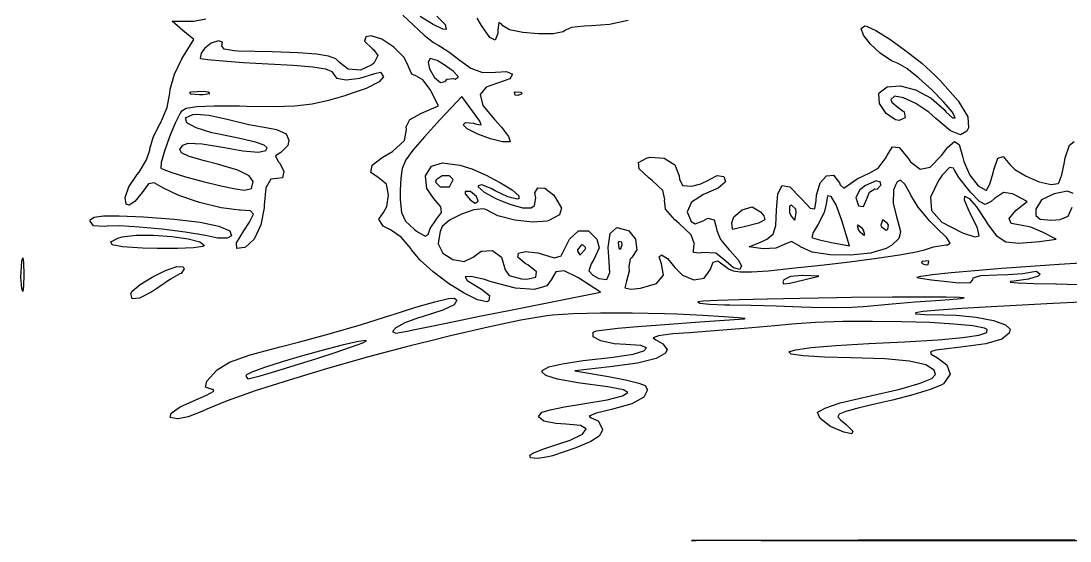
# Model space of a CAD drawing. Extents: x 111.7 to 189.1, y -142.8 to -74.9.
# Drawn here: x 111.66 to 133.35, y -142.83 to -132.09 of the extents above; entities that cross this region are included whole.
import ezdxf

# ---------------------------------------------------------------- set-up
doc = ezdxf.new("R2010")
doc.units = 0
doc.layers.add('BLACK', color=7, linetype='CONTINUOUS')

msp = doc.modelspace()

# ---------------------------------------------------------------- linework, layer by layer
at = {"layer": 'BLACK', "linetype": 'CONTINUOUS'}
for p, q in [((115.233, -132.091), (115.476, -132.045)), ((119.549, -131.97), (119.768, -132.18)), ((120.181, -132.165), (119.909, -132)), ((120.255, -131.988), (120.423, -132.163)), ((121.18, -132.181), (121.085, -132.029)), ((124.213, -132.082), (123.821, -132.16)), ((114.781, -132.097), (115.166, -132.093)), ((115.005, -132.284), (114.781, -132.097)), ((115.228, -132.471), (115.005, -132.284)), ((115.166, -132.093), (115.233, -132.091)), ((119.768, -132.18), (119.994, -132.383)), ((120.379, -132.26), (120.181, -132.165)), ((120.448, -132.267), (120.379, -132.26)), ((120.423, -132.163), (120.448, -132.267)), ((121.349, -132.429), (121.18, -132.181)), ((121.518, -132.27), (121.515, -132.347)), ((121.535, -132.121), (121.518, -132.27)), ((121.595, -132.16), (121.535, -132.121)), ((121.615, -132.19), (121.595, -132.16)), ((121.759, -132.27), (121.615, -132.19)), ((122.03, -132.327), (121.759, -132.27)), ((122.916, -132.277), (122.868, -132.312)), ((123.041, -132.227), (122.916, -132.277)), ((123.299, -132.196), (123.041, -132.227)), ((123.451, -132.191), (123.299, -132.196)), ((123.821, -132.16), (123.451, -132.191)), ((129.025, -132.248), (129.106, -132.193)), ((129.073, -132.386), (129.025, -132.248)), ((129.106, -132.193), (129.134, -132.197)), ((129.134, -132.197), (129.33, -132.286)), ((129.33, -132.286), (129.62, -132.467)), ((114.982, -132.872), (115.228, -132.471)), ((115.738, -132.502), (115.589, -132.548)), ((115.825, -132.531), (115.738, -132.502)), ((118.786, -132.415), (118.759, -132.504)), ((118.759, -132.504), (118.916, -132.659)), ((118.898, -132.398), (118.786, -132.415)), ((119.119, -132.467), (118.898, -132.398)), ((119.368, -132.633), (119.119, -132.467)), ((119.994, -132.383), (120.184, -132.537)), ((121.462, -132.485), (121.349, -132.429)), ((121.515, -132.347), (121.462, -132.485)), ((122.353, -132.357), (122.03, -132.327)), ((122.657, -132.353), (122.353, -132.357)), ((122.868, -132.312), (122.657, -132.353)), ((129.218, -132.569), (129.073, -132.386)), ((129.62, -132.467), (129.953, -132.704)), ((115.447, -132.658), (115.38, -132.756)), ((115.589, -132.548), (115.447, -132.658)), ((115.809, -132.604), (115.825, -132.531)), ((115.854, -132.674), (115.809, -132.604)), ((116.067, -132.71), (115.854, -132.674)), ((116.137, -132.712), (116.067, -132.71)), ((116.85, -132.726), (116.137, -132.712)), ((117.384, -132.746), (116.85, -132.726)), ((118.916, -132.659), (118.942, -132.679)), ((118.942, -132.679), (119.035, -132.802)), ((119.573, -132.839), (119.368, -132.633)), ((120.184, -132.537), (120.294, -132.6)), ((120.294, -132.6), (120.332, -132.616)), ((120.332, -132.616), (120.499, -132.726)), ((120.499, -132.726), (120.736, -132.905)), ((129.422, -132.757), (129.218, -132.569)), ((129.953, -132.704), (130.281, -132.963)), ((114.827, -133.191), (114.982, -132.872)), ((115.38, -132.756), (115.361, -132.859)), ((115.361, -132.859), (115.369, -132.863)), ((115.369, -132.863), (115.521, -132.886)), ((115.521, -132.886), (115.83, -132.914)), ((115.83, -132.914), (116.258, -132.945)), ((116.258, -132.945), (116.764, -132.974)), ((117.764, -132.775), (117.384, -132.746)), ((118.017, -132.816), (117.764, -132.775)), ((118.168, -132.873), (118.017, -132.816)), ((118.242, -132.946), (118.168, -132.873)), ((118.423, -133.087), (118.242, -132.946)), ((118.955, -132.953), (118.912, -132.997)), ((119.035, -132.802), (118.955, -132.953)), ((119.665, -133.026), (119.573, -132.839)), ((120.115, -132.865), (120.077, -132.939)), ((120.077, -132.939), (120.104, -133.08)), ((120.258, -132.91), (120.115, -132.865)), ((120.385, -132.98), (120.258, -132.91)), ((120.736, -132.905), (120.959, -133.065)), ((129.652, -132.911), (129.422, -132.757)), ((129.794, -132.972), (129.652, -132.911)), ((116.764, -132.974), (117.283, -133.005)), ((117.283, -133.005), (117.693, -133.04)), ((117.693, -133.04), (117.95, -133.081)), ((117.95, -133.081), (118.084, -133.131)), ((118.084, -133.131), (118.123, -133.196)), ((118.677, -133.105), (118.423, -133.087)), ((118.912, -132.997), (118.677, -133.105)), ((118.971, -133.174), (119.092, -133.147)), ((119.092, -133.147), (119.151, -133.243)), ((119.665, -133.035), (119.665, -133.026)), ((119.734, -133.191), (119.665, -133.035)), ((120.104, -133.08), (120.204, -133.258)), ((120.592, -133.125), (120.385, -132.98)), ((120.692, -133.239), (120.592, -133.125)), ((120.959, -133.065), (121.201, -133.158)), ((121.201, -133.158), (121.47, -133.149)), ((121.47, -133.149), (121.696, -133.136)), ((121.696, -133.136), (121.82, -133.191)), ((129.971, -133.074), (129.794, -132.972)), ((130.219, -133.27), (129.971, -133.074)), ((130.281, -132.963), (130.553, -133.208)), ((114.739, -133.501), (114.827, -133.191)), ((118.123, -133.196), (118.18, -133.273)), ((118.18, -133.273), (118.378, -133.307)), ((118.378, -133.307), (118.662, -133.273)), ((118.662, -133.273), (118.971, -133.174)), ((119.064, -133.347), (118.792, -133.483)), ((119.151, -133.243), (119.064, -133.347)), ((119.817, -133.221), (119.734, -133.191)), ((119.963, -133.305), (119.817, -133.221)), ((120.116, -133.508), (119.963, -133.305)), ((120.204, -133.258), (120.329, -133.364)), ((120.329, -133.364), (120.428, -133.338)), ((120.428, -133.338), (120.468, -133.293)), ((120.468, -133.293), (120.598, -133.277)), ((120.598, -133.277), (120.63, -133.292)), ((120.63, -133.292), (120.694, -133.249)), ((120.694, -133.249), (120.692, -133.239)), ((121.509, -133.377), (121.272, -133.459)), ((121.76, -133.285), (121.509, -133.377)), ((121.783, -133.249), (121.76, -133.285)), ((121.82, -133.191), (121.783, -133.249)), ((130.49, -133.516), (130.219, -133.27)), ((130.553, -133.208), (130.656, -133.313)), ((130.656, -133.313), (131.031, -133.743)), ((114.675, -133.881), (114.732, -133.581)), ((114.732, -133.581), (114.739, -133.501)), ((115.166, -133.562), (115.137, -133.571)), ((115.137, -133.571), (115.159, -133.598)), ((115.159, -133.598), (115.346, -133.609)), ((115.427, -133.546), (115.166, -133.562)), ((115.416, -133.608), (115.558, -133.591)), ((115.526, -133.562), (115.427, -133.546)), ((115.558, -133.591), (115.526, -133.562)), ((118.485, -133.591), (118.354, -133.638)), ((118.792, -133.483), (118.485, -133.591)), ((120.13, -133.533), (120.116, -133.508)), ((120.291, -133.845), (120.13, -133.533)), ((121.272, -133.459), (121.147, -133.612)), ((121.859, -133.564), (121.874, -133.552)), ((121.873, -133.625), (121.859, -133.564)), ((121.874, -133.552), (121.996, -133.564)), ((122.012, -133.595), (121.928, -133.632)), ((121.996, -133.564), (122.012, -133.595)), ((129.392, -133.596), (129.4, -133.577)), ((129.408, -133.796), (129.392, -133.596)), ((129.4, -133.577), (129.563, -133.449)), ((129.563, -133.449), (129.831, -133.432)), ((129.831, -133.432), (130.153, -133.514)), ((130.153, -133.514), (130.474, -133.682)), ((130.738, -133.766), (130.49, -133.516)), ((115.346, -133.609), (115.416, -133.608)), ((117.674, -133.811), (117.319, -133.851)), ((118.015, -133.736), (117.674, -133.811)), ((118.354, -133.638), (118.015, -133.736)), ((120.769, -133.648), (120.324, -134.129)), ((120.999, -133.959), (120.769, -133.648)), ((121.147, -133.612), (121.208, -133.833)), ((121.928, -133.632), (121.873, -133.625)), ((129.545, -134.004), (129.408, -133.796)), ((129.714, -133.641), (129.64, -133.713)), ((129.64, -133.713), (129.658, -133.768)), ((129.658, -133.768), (129.794, -133.875)), ((129.901, -133.675), (129.714, -133.641)), ((130.155, -133.793), (129.901, -133.675)), ((130.426, -133.977), (130.155, -133.793)), ((130.474, -133.682), (130.742, -133.922)), ((130.915, -133.975), (130.738, -133.766)), ((131.031, -133.743), (131.229, -134.072)), ((114.54, -134.198), (114.675, -133.881)), ((114.948, -133.994), (114.841, -134.202)), ((114.971, -133.959), (114.948, -133.994)), ((115.074, -133.899), (114.971, -133.959)), ((115.06, -134.094), (115.212, -134.02)), ((115.29, -133.862), (115.074, -133.899)), ((115.212, -134.02), (115.28, -134.014)), ((115.28, -134.014), (115.541, -134.037)), ((115.648, -133.847), (115.29, -133.862)), ((115.541, -134.037), (115.86, -134.105)), ((116.176, -133.852), (115.648, -133.847)), ((116.316, -133.855), (116.176, -133.852)), ((116.888, -133.863), (116.316, -133.855)), ((117.319, -133.851), (116.888, -133.863)), ((119.693, -134.128), (119.936, -133.993)), ((119.936, -133.993), (120.291, -133.845)), ((121.143, -134.16), (120.999, -133.959)), ((121.208, -133.833), (121.453, -134.135)), ((129.738, -134.134), (129.545, -134.004)), ((129.794, -133.875), (129.918, -133.967)), ((129.918, -133.967), (129.935, -134.088)), ((130.57, -134.102), (130.426, -133.977)), ((130.742, -133.922), (130.779, -133.965)), ((130.779, -133.965), (130.916, -134.094)), ((130.973, -134.091), (130.915, -133.975)), ((114.387, -134.499), (114.523, -134.226)), ((114.523, -134.226), (114.54, -134.198)), ((114.841, -134.202), (114.725, -134.486)), ((115.088, -134.194), (115.06, -134.094)), ((115.276, -134.301), (115.088, -134.194)), ((115.86, -134.105), (115.947, -134.128)), ((115.947, -134.128), (116.368, -134.227)), ((116.368, -134.227), (116.76, -134.301)), ((119.622, -134.274), (119.693, -134.128)), ((120.324, -134.129), (119.998, -134.482)), ((120.796, -134.233), (120.845, -134.185)), ((120.884, -134.321), (120.796, -134.233)), ((120.845, -134.185), (121.013, -134.201)), ((121.013, -134.201), (121.072, -134.22)), ((121.072, -134.22), (121.167, -134.234)), ((121.167, -134.234), (121.143, -134.16)), ((121.453, -134.135), (121.593, -134.287)), ((129.81, -134.147), (129.738, -134.134)), ((129.935, -134.088), (129.81, -134.147)), ((130.872, -134.358), (130.57, -134.102)), ((130.916, -134.094), (130.973, -134.091)), ((131.229, -134.072), (131.249, -134.3)), ((115.603, -134.4), (115.276, -134.301)), ((115.677, -134.415), (115.603, -134.4)), ((116.178, -134.519), (115.677, -134.415)), ((116.76, -134.301), (116.936, -134.335)), ((116.936, -134.335), (117.139, -134.422)), ((117.139, -134.422), (117.197, -134.556)), ((119.587, -134.56), (119.63, -134.331)), ((119.63, -134.331), (119.622, -134.274)), ((121.099, -134.427), (120.884, -134.321)), ((121.366, -134.524), (121.099, -134.427)), ((121.593, -134.287), (121.737, -134.48)), ((131.081, -134.445), (130.872, -134.358)), ((131.215, -134.368), (131.081, -134.445)), ((131.249, -134.3), (131.215, -134.368)), ((114.32, -134.731), (114.387, -134.499)), ((114.725, -134.486), (114.621, -134.78)), ((114.941, -134.742), (115.003, -134.654)), ((115.003, -134.654), (115.111, -134.615)), ((115.111, -134.615), (115.399, -134.625)), ((115.399, -134.625), (115.866, -134.707)), ((116.504, -134.597), (116.178, -134.519)), ((116.684, -134.659), (116.504, -134.597)), ((116.745, -134.714), (116.684, -134.659)), ((117.173, -134.661), (117.026, -134.807)), ((117.197, -134.556), (117.173, -134.661)), ((119.34, -134.79), (119.587, -134.56)), ((119.998, -134.482), (119.76, -134.756)), ((121.61, -134.587), (121.366, -134.524)), ((121.759, -134.587), (121.61, -134.587)), ((121.737, -134.48), (121.767, -134.581)), ((121.767, -134.581), (121.759, -134.587)), ((130.816, -134.699), (130.96, -134.58)), ((130.96, -134.58), (131.051, -134.641)), ((131.051, -134.641), (131.12, -134.885)), ((133.246, -134.921), (133.335, -134.656)), ((133.335, -134.656), (133.434, -134.579)), ((114.254, -134.962), (114.318, -134.758)), ((114.318, -134.758), (114.32, -134.731)), ((114.621, -134.78), (114.555, -135.017)), ((114.975, -134.815), (114.941, -134.742)), ((115.135, -134.889), (114.975, -134.815)), ((115.45, -134.981), (115.135, -134.889)), ((115.866, -134.707), (116.243, -134.774)), ((116.243, -134.774), (116.564, -134.801)), ((116.564, -134.801), (116.72, -134.768)), ((116.72, -134.768), (116.745, -134.714)), ((117.026, -134.807), (116.919, -134.878)), ((116.919, -134.878), (116.974, -134.993)), ((119.123, -134.914), (119.34, -134.79)), ((119.76, -134.756), (119.614, -134.962)), ((124.586, -134.923), (124.665, -134.904)), ((124.665, -134.904), (124.953, -134.925)), ((129.541, -134.909), (129.555, -134.874)), ((129.555, -134.874), (129.674, -134.692)), ((129.674, -134.692), (129.813, -134.706)), ((129.813, -134.706), (129.991, -134.918)), ((130.451, -135.109), (130.685, -134.866)), ((130.685, -134.866), (130.816, -134.699)), ((131.12, -134.885), (131.148, -134.995)), ((131.855, -134.924), (131.965, -134.887)), ((131.965, -134.887), (132.098, -135.054)), ((114.098, -135.213), (114.254, -134.962)), ((114.555, -135.017), (114.549, -135.132)), ((115.717, -135.05), (115.45, -134.981)), ((116.137, -135.173), (115.717, -135.05)), ((116.974, -134.993), (117.007, -135.03)), ((117.007, -135.03), (117.088, -135.2)), ((118.887, -135.219), (118.914, -135.07)), ((118.914, -135.07), (119.123, -134.914)), ((119.614, -134.962), (119.538, -135.141)), ((120.021, -135.292), (120.144, -135.093)), ((120.144, -135.093), (120.368, -135.023)), ((120.368, -135.023), (120.73, -135.069)), ((120.73, -135.069), (120.978, -135.147)), ((124.423, -135.015), (124.586, -134.923)), ((124.439, -135.146), (124.423, -135.015)), ((124.953, -134.925), (125.176, -135.065)), ((125.176, -135.065), (125.267, -135.289)), ((129.379, -135.129), (129.541, -134.909)), ((129.991, -134.918), (130.049, -134.999)), ((130.049, -134.999), (130.246, -135.153)), ((130.246, -135.153), (130.451, -135.109)), ((130.852, -135.117), (130.705, -135.275)), ((130.936, -135.134), (130.852, -135.117)), ((131.148, -134.995), (131.277, -135.279)), ((131.768, -135.165), (131.855, -134.924)), ((132.098, -135.054), (132.203, -135.161)), ((133.173, -135.27), (133.23, -135.005)), ((133.23, -135.005), (133.246, -134.921)), ((113.887, -135.516), (114.061, -135.259)), ((114.061, -135.259), (114.098, -135.213)), ((114.549, -135.132), (114.572, -135.147)), ((114.572, -135.147), (114.753, -135.215)), ((114.753, -135.215), (115.056, -135.307)), ((115.056, -135.307), (115.42, -135.405)), ((116.376, -135.291), (116.137, -135.173)), ((116.459, -135.406), (116.376, -135.291)), ((117.066, -135.33), (116.949, -135.347)), ((117.088, -135.2), (117.066, -135.33)), ((119.043, -135.327), (118.887, -135.219)), ((119.212, -135.462), (119.043, -135.327)), ((119.508, -135.337), (119.499, -135.592)), ((119.538, -135.141), (119.508, -135.337)), ((120.019, -135.296), (120.021, -135.292)), ((120.045, -135.55), (120.019, -135.296)), ((120.362, -135.291), (120.238, -135.37)), ((120.516, -135.289), (120.362, -135.291)), ((120.591, -135.364), (120.516, -135.289)), ((120.978, -135.147), (121.277, -135.277)), ((121.277, -135.277), (121.441, -135.364)), ((124.639, -135.333), (124.439, -135.146)), ((124.708, -135.383), (124.639, -135.333)), ((125.267, -135.289), (125.27, -135.357)), ((125.888, -135.366), (126.05, -135.285)), ((126.05, -135.285), (126.189, -135.301)), ((126.189, -135.301), (126.222, -135.406)), ((128.181, -135.434), (128.311, -135.289)), ((128.311, -135.289), (128.455, -135.279)), ((128.455, -135.279), (128.576, -135.437)), ((128.944, -135.351), (129.209, -135.23)), ((129.209, -135.23), (129.379, -135.129)), ((130.705, -135.275), (130.626, -135.386)), ((130.949, -135.162), (130.936, -135.134)), ((131.049, -135.325), (130.949, -135.162)), ((131.23, -135.556), (131.049, -135.325)), ((131.277, -135.279), (131.445, -135.498)), ((131.69, -135.464), (131.755, -135.226)), ((131.755, -135.226), (131.768, -135.165)), ((132.203, -135.161), (132.435, -135.297)), ((132.435, -135.297), (132.71, -135.41)), ((133.112, -135.436), (133.173, -135.27)), ((113.807, -135.738), (113.887, -135.516)), ((114.291, -135.454), (114.159, -135.631)), ((114.409, -135.432), (114.291, -135.454)), ((114.6, -135.542), (114.409, -135.432)), ((114.917, -135.696), (114.6, -135.542)), ((115.42, -135.405), (115.785, -135.495)), ((115.785, -135.495), (116.091, -135.561)), ((116.278, -135.586), (116.421, -135.553)), ((116.421, -135.553), (116.459, -135.406)), ((116.718, -135.54), (116.683, -135.898)), ((116.819, -135.357), (116.718, -135.54)), ((116.949, -135.347), (116.819, -135.357)), ((119.254, -135.69), (119.212, -135.462)), ((120.187, -135.748), (120.045, -135.55)), ((120.238, -135.37), (120.228, -135.42)), ((120.228, -135.42), (120.324, -135.517)), ((120.324, -135.517), (120.328, -135.519)), ((120.328, -135.519), (120.515, -135.516)), ((120.515, -135.516), (120.591, -135.364)), ((121.182, -135.473), (121.105, -135.493)), ((121.105, -135.493), (121.11, -135.514)), ((121.11, -135.514), (121.235, -135.629)), ((121.374, -135.55), (121.182, -135.473)), ((121.463, -135.599), (121.374, -135.55)), ((121.441, -135.364), (121.569, -135.431)), ((121.569, -135.431), (121.809, -135.581)), ((122.281, -135.643), (122.342, -135.534)), ((122.342, -135.534), (122.489, -135.544)), ((122.489, -135.544), (122.664, -135.684)), ((124.928, -135.59), (124.708, -135.383)), ((125.27, -135.357), (125.334, -135.492)), ((125.334, -135.492), (125.527, -135.5)), ((125.527, -135.5), (125.71, -135.458)), ((125.71, -135.458), (125.882, -135.372)), ((126.073, -135.541), (125.828, -135.651)), ((125.882, -135.372), (125.888, -135.366)), ((126.214, -135.422), (126.073, -135.541)), ((126.222, -135.406), (126.214, -135.422)), ((127.303, -135.662), (127.395, -135.492)), ((127.395, -135.492), (127.551, -135.519)), ((127.551, -135.519), (127.771, -135.741)), ((128.104, -135.687), (128.181, -135.434)), ((128.576, -135.437), (128.593, -135.477)), ((128.593, -135.477), (128.667, -135.541)), ((128.667, -135.541), (128.805, -135.449)), ((128.805, -135.449), (128.944, -135.351)), ((129.119, -135.487), (129.002, -135.578)), ((129.334, -135.392), (129.119, -135.487)), ((129.424, -135.417), (129.334, -135.392)), ((129.357, -135.563), (129.435, -135.483)), ((129.435, -135.483), (129.424, -135.417)), ((129.739, -135.483), (129.696, -135.584)), ((129.769, -135.411), (129.739, -135.483)), ((129.84, -135.381), (129.769, -135.411)), ((129.933, -135.465), (129.84, -135.381)), ((130.044, -135.671), (129.933, -135.465)), ((130.626, -135.386), (130.461, -135.729)), ((131.289, -135.624), (131.23, -135.556)), ((131.445, -135.498), (131.605, -135.586)), ((131.617, -135.583), (131.69, -135.464)), ((132.71, -135.41), (132.957, -135.47)), ((132.957, -135.47), (133.102, -135.45)), ((133.102, -135.45), (133.112, -135.436)), ((113.834, -135.874), (113.807, -135.738)), ((114.159, -135.631), (114.01, -135.817)), ((114.159, -135.631), (114.159, -135.631)), ((115.346, -135.841), (114.917, -135.696)), ((116.091, -135.561), (116.278, -135.586)), ((119.222, -135.925), (119.254, -135.69)), ((119.499, -135.592), (119.497, -135.777)), ((120.337, -135.928), (120.187, -135.748)), ((120.953, -135.611), (120.839, -135.613)), ((120.839, -135.613), (120.84, -135.664)), ((120.84, -135.664), (120.948, -135.79)), ((121.071, -135.714), (120.953, -135.611)), ((121.105, -135.811), (121.071, -135.714)), ((121.235, -135.629), (121.476, -135.759)), ((121.72, -135.724), (121.463, -135.599)), ((121.476, -135.759), (121.603, -135.811)), ((121.917, -135.772), (121.72, -135.724)), ((121.809, -135.581), (121.951, -135.702)), ((121.949, -135.768), (121.917, -135.772)), ((121.951, -135.702), (121.949, -135.768)), ((122.275, -135.902), (122.303, -135.743)), ((122.303, -135.743), (122.281, -135.643)), ((122.664, -135.684), (122.709, -135.741)), ((122.709, -135.741), (122.834, -135.957)), ((124.965, -135.779), (124.928, -135.59)), ((125.769, -135.672), (125.521, -135.833)), ((125.828, -135.651), (125.769, -135.672)), ((127.275, -136), (127.303, -135.662)), ((127.771, -135.741), (127.797, -135.774)), ((128.098, -135.8), (128.104, -135.687)), ((128.332, -135.704), (128.303, -135.872)), ((128.406, -135.715), (128.332, -135.704)), ((128.509, -135.89), (128.406, -135.715)), ((129.002, -135.578), (128.92, -135.738)), ((128.92, -135.738), (128.92, -135.739)), ((128.92, -135.739), (128.971, -135.911)), ((129.072, -135.924), (129.147, -135.768)), ((129.147, -135.768), (129.198, -135.626)), ((129.198, -135.626), (129.308, -135.561)), ((129.308, -135.561), (129.357, -135.563)), ((129.696, -135.584), (129.691, -135.855)), ((130.051, -135.688), (130.044, -135.671)), ((130.204, -135.94), (130.051, -135.688)), ((130.461, -135.729), (130.482, -136.008)), ((131.161, -135.792), (131.17, -135.707)), ((131.17, -135.707), (131.261, -135.756)), ((131.261, -135.756), (131.412, -135.927)), ((131.475, -135.82), (131.289, -135.624)), ((131.605, -135.586), (131.617, -135.583)), ((131.782, -135.757), (131.712, -135.818)), ((131.97, -135.633), (131.782, -135.757)), ((132.154, -135.661), (131.97, -135.633)), ((132.222, -135.695), (132.154, -135.661)), ((132.456, -135.82), (132.222, -135.695)), ((133.019, -135.664), (132.752, -135.782)), ((133.294, -135.609), (133.019, -135.664)), ((133.413, -135.652), (133.294, -135.609)), ((113.895, -135.895), (113.834, -135.874)), ((114.01, -135.817), (113.895, -135.895)), ((115.797, -135.95), (115.346, -135.841)), ((116.176, -135.996), (115.797, -135.95)), ((116.682, -135.951), (116.617, -136.305)), ((116.683, -135.898), (116.682, -135.951)), ((119.151, -136.049), (119.222, -135.925)), ((119.497, -135.777), (119.522, -136.047)), ((120.35, -136.049), (120.337, -135.928)), ((120.948, -135.79), (121.046, -135.852)), ((121.222, -135.969), (121.022, -135.992)), ((121.046, -135.852), (121.105, -135.811)), ((121.269, -135.988), (121.222, -135.969)), ((121.512, -136.115), (121.269, -135.988)), ((121.603, -135.811), (121.762, -135.875)), ((121.762, -135.875), (122.028, -135.95)), ((122.028, -135.95), (122.203, -135.954)), ((122.203, -135.954), (122.275, -135.902)), ((122.834, -135.957), (122.791, -136.098)), ((124.961, -135.794), (124.965, -135.779)), ((124.983, -135.976), (124.961, -135.794)), ((125.174, -136.196), (124.983, -135.976)), ((125.521, -135.833), (125.428, -136.034)), ((126.567, -135.991), (126.57, -135.989)), ((126.57, -135.989), (126.774, -135.931)), ((126.774, -135.931), (126.945, -136.035)), ((127.587, -135.895), (127.544, -135.917)), ((127.544, -135.917), (127.546, -136.049)), ((127.675, -135.978), (127.587, -135.895)), ((127.686, -136.049), (127.675, -135.978)), ((127.797, -135.774), (127.974, -135.96)), ((127.974, -135.96), (128.069, -135.968)), ((128.069, -135.968), (128.098, -135.8)), ((128.303, -135.872), (128.263, -136.049)), ((128.627, -136.21), (128.509, -135.89)), ((128.971, -135.911), (129.072, -135.924)), ((129.691, -135.855), (129.761, -136.162)), ((130.447, -136.229), (130.204, -135.94)), ((131.258, -136.022), (131.161, -135.792)), ((131.412, -135.927), (131.598, -136.211)), ((131.594, -135.879), (131.475, -135.82)), ((131.712, -135.818), (131.594, -135.879)), ((132.235, -135.999), (132.456, -135.82)), ((132.641, -135.978), (132.638, -136.106)), ((132.752, -135.782), (132.641, -135.978)), ((133.305, -136.121), (133.388, -135.934)), ((113.084, -136.225), (113.093, -136.189)), ((113.093, -136.189), (113.172, -136.14)), ((113.172, -136.14), (113.36, -136.117)), ((113.36, -136.117), (113.688, -136.117)), ((113.688, -136.117), (114.189, -136.138)), ((114.189, -136.138), (114.821, -136.182)), ((114.821, -136.182), (115.359, -136.248)), ((116.195, -135.996), (116.176, -135.996)), ((116.4, -136.012), (116.195, -135.996)), ((116.382, -136.247), (116.46, -136.082)), ((116.46, -136.082), (116.4, -136.012)), ((119.052, -136.185), (119.151, -136.049)), ((119.143, -136.326), (119.052, -136.185)), ((119.522, -136.047), (119.608, -136.226)), ((120.115, -136.38), (120.248, -136.185)), ((120.248, -136.185), (120.35, -136.049)), ((120.516, -136.205), (120.365, -136.336)), ((120.761, -136.081), (120.516, -136.205)), ((121.022, -135.992), (120.761, -136.081)), ((121.867, -136.207), (121.512, -136.115)), ((122.791, -136.098), (122.572, -136.212)), ((125.264, -136.272), (125.174, -136.196)), ((125.428, -136.034), (125.513, -136.23)), ((125.763, -136.22), (125.859, -136.163)), ((125.859, -136.163), (125.991, -136.198)), ((125.991, -136.198), (126.041, -136.408)), ((126.35, -136.258), (126.397, -136.139)), ((126.397, -136.139), (126.567, -135.991)), ((127.032, -136.2), (126.905, -136.266)), ((126.945, -136.035), (127.018, -136.116)), ((127.018, -136.116), (127.032, -136.2)), ((127.263, -136.316), (127.275, -136)), ((127.546, -136.049), (127.58, -136.123)), ((127.58, -136.123), (127.646, -136.203)), ((127.646, -136.203), (127.664, -136.186)), ((127.664, -136.186), (127.686, -136.049)), ((128.263, -136.049), (128.139, -136.29)), ((128.263, -136.049), (128.263, -136.049)), ((129.47, -136.206), (129.435, -136.306)), ((129.48, -136.203), (129.47, -136.206)), ((129.568, -136.275), (129.48, -136.203)), ((129.761, -136.162), (129.776, -136.203)), ((129.776, -136.203), (129.804, -136.306)), ((130.482, -136.008), (130.694, -136.245)), ((131.28, -136.063), (131.258, -136.022)), ((131.434, -136.37), (131.28, -136.063)), ((132.086, -136.17), (132.235, -135.999)), ((132.129, -136.276), (132.086, -136.17)), ((132.638, -136.106), (132.726, -136.185)), ((132.726, -136.185), (132.964, -136.203)), ((132.964, -136.203), (133.138, -136.194)), ((133.138, -136.194), (133.305, -136.121)), ((113.152, -136.321), (113.084, -136.225)), ((113.377, -136.333), (113.152, -136.321)), ((113.437, -136.326), (113.377, -136.333)), ((113.701, -136.323), (113.437, -136.326)), ((114.101, -136.347), (113.701, -136.323)), ((114.573, -136.393), (114.101, -136.347)), ((115.051, -136.453), (114.573, -136.393)), ((115.359, -136.248), (115.749, -136.331)), ((115.749, -136.331), (115.971, -136.425)), ((116.261, -136.425), (116.382, -136.247)), ((116.617, -136.305), (116.477, -136.601)), ((119.296, -136.405), (119.143, -136.326)), ((119.518, -136.558), (119.296, -136.405)), ((119.608, -136.226), (119.782, -136.391)), ((119.782, -136.391), (119.833, -136.431)), ((120.077, -136.502), (120.115, -136.38)), ((120.365, -136.336), (120.32, -136.443)), ((122.24, -136.249), (121.867, -136.207)), ((122.538, -136.224), (122.24, -136.249)), ((122.572, -136.212), (122.538, -136.224)), ((123.835, -136.478), (123.975, -136.36)), ((123.975, -136.36), (124.21, -136.42)), ((124.21, -136.42), (124.224, -136.427)), ((125.51, -136.511), (125.264, -136.272)), ((125.513, -136.23), (125.595, -136.281)), ((125.595, -136.281), (125.763, -136.22)), ((126.041, -136.408), (126.041, -136.419)), ((126.041, -136.419), (126.122, -136.608)), ((126.364, -136.386), (126.35, -136.258)), ((126.375, -136.397), (126.364, -136.386)), ((126.483, -136.368), (126.375, -136.397)), ((126.607, -136.34), (126.483, -136.368)), ((126.905, -136.266), (126.607, -136.34)), ((127.207, -136.493), (127.263, -136.316)), ((128.139, -136.29), (128.035, -136.462)), ((128.628, -136.212), (128.627, -136.21)), ((128.788, -136.735), (128.628, -136.212)), ((128.96, -136.306), (128.946, -136.313)), ((128.946, -136.313), (128.972, -136.409)), ((129.053, -136.379), (128.96, -136.306)), ((128.972, -136.409), (128.993, -136.439)), ((129.075, -136.409), (129.053, -136.379)), ((129.101, -136.505), (129.075, -136.409)), ((129.435, -136.306), (129.439, -136.334)), ((129.439, -136.334), (129.543, -136.409)), ((129.543, -136.409), (129.581, -136.401)), ((129.589, -136.306), (129.568, -136.275)), ((129.581, -136.401), (129.589, -136.306)), ((129.804, -136.306), (129.84, -136.437)), ((130.578, -136.356), (130.447, -136.229)), ((130.798, -136.567), (130.578, -136.356)), ((130.694, -136.245), (131.106, -136.46)), ((131.47, -136.526), (131.434, -136.37)), ((131.598, -136.211), (131.641, -136.283)), ((131.641, -136.283), (131.819, -136.525)), ((132.319, -136.306), (132.129, -136.276)), ((132.536, -136.352), (132.319, -136.306)), ((132.779, -136.453), (132.536, -136.352)), ((113.512, -136.653), (113.658, -136.574)), ((113.658, -136.574), (113.751, -136.548)), ((113.751, -136.548), (114.038, -136.518)), ((114.038, -136.518), (114.398, -136.518)), ((114.398, -136.518), (114.774, -136.543)), ((114.774, -136.543), (115.112, -136.589)), ((115.47, -136.52), (115.051, -136.453)), ((115.112, -136.589), (115.356, -136.652)), ((115.72, -136.574), (115.47, -136.52)), ((115.921, -136.579), (115.72, -136.574)), ((116.006, -136.526), (115.921, -136.579)), ((115.971, -136.425), (116.006, -136.526)), ((116.112, -136.675), (116.261, -136.425)), ((116.477, -136.601), (116.295, -136.766)), ((119.721, -136.801), (119.518, -136.558)), ((119.833, -136.431), (120.01, -136.534)), ((120.01, -136.534), (120.077, -136.502)), ((120.32, -136.443), (120.284, -136.682)), ((122.938, -136.724), (122.999, -136.595)), ((122.999, -136.595), (123.182, -136.429)), ((123.182, -136.429), (123.389, -136.427)), ((123.389, -136.427), (123.564, -136.599)), ((123.564, -136.599), (123.608, -136.779)), ((123.795, -136.769), (123.835, -136.478)), ((124.224, -136.427), (124.363, -136.599)), ((124.363, -136.599), (124.377, -136.717)), ((125.578, -136.704), (125.51, -136.511)), ((126.122, -136.608), (126.298, -136.82)), ((126.709, -136.757), (126.992, -136.637)), ((126.992, -136.637), (127.079, -136.597)), ((127.079, -136.597), (127.207, -136.493)), ((128.035, -136.462), (128.01, -136.561)), ((128.01, -136.561), (128.019, -136.567)), ((128.019, -136.567), (128.165, -136.611)), ((128.165, -136.611), (128.417, -136.666)), ((128.993, -136.439), (129.087, -136.512)), ((129.087, -136.512), (129.101, -136.505)), ((129.805, -136.582), (129.653, -136.728)), ((129.824, -136.505), (129.805, -136.582)), ((129.84, -136.437), (129.824, -136.505)), ((130.87, -136.678), (130.798, -136.567)), ((131.106, -136.46), (131.146, -136.476)), ((131.146, -136.476), (131.377, -136.553)), ((131.377, -136.553), (131.47, -136.526)), ((131.819, -136.525), (132.017, -136.65)), ((132.713, -136.644), (133.062, -136.6)), ((133.062, -136.6), (132.779, -136.453)), ((113.542, -136.712), (113.512, -136.653)), ((113.758, -136.754), (113.542, -136.712)), ((114.166, -136.781), (113.758, -136.754)), ((114.472, -136.79), (114.166, -136.781)), ((114.892, -136.791), (114.472, -136.79)), ((115.221, -136.775), (114.892, -136.791)), ((115.416, -136.747), (115.221, -136.775)), ((115.356, -136.652), (115.449, -136.726)), ((115.449, -136.726), (115.416, -136.747)), ((116.118, -136.791), (116.112, -136.675)), ((116.28, -136.771), (116.118, -136.791)), ((116.295, -136.766), (116.28, -136.771)), ((119.732, -136.818), (119.721, -136.801)), ((119.908, -137.035), (119.732, -136.818)), ((120.284, -136.682), (120.284, -136.694)), ((120.284, -136.694), (120.377, -136.888)), ((121.008, -136.967), (121.173, -136.843)), ((121.173, -136.843), (121.402, -136.833)), ((121.402, -136.833), (121.588, -136.971)), ((121.942, -136.886), (122.089, -136.851)), ((122.089, -136.851), (122.339, -136.877)), ((122.826, -136.942), (122.938, -136.724)), ((123.241, -136.721), (123.162, -136.82)), ((123.162, -136.82), (123.163, -136.844)), ((123.163, -136.844), (123.207, -136.923)), ((123.224, -136.918), (123.316, -136.82)), ((123.271, -136.717), (123.241, -136.721)), ((123.332, -136.78), (123.271, -136.717)), ((123.316, -136.82), (123.332, -136.78)), ((123.607, -136.78), (123.503, -137.021)), ((123.608, -136.779), (123.607, -136.78)), ((123.813, -136.964), (123.795, -136.769)), ((124.019, -136.649), (124.006, -136.664)), ((124.006, -136.664), (124.019, -136.786)), ((124.08, -136.663), (124.019, -136.649)), ((124.019, -136.786), (124.05, -136.802)), ((124.05, -136.802), (124.087, -136.717)), ((124.087, -136.717), (124.08, -136.663)), ((124.388, -136.815), (124.287, -136.978)), ((124.377, -136.717), (124.388, -136.815)), ((125.559, -136.875), (125.569, -136.746)), ((125.569, -136.746), (125.578, -136.704)), ((126.298, -136.82), (126.321, -136.842)), ((126.321, -136.842), (126.487, -137.025)), ((126.998, -136.796), (126.709, -136.757)), ((127.264, -136.784), (126.998, -136.796)), ((127.437, -136.711), (127.264, -136.784)), ((127.589, -136.645), (127.437, -136.711)), ((127.757, -136.74), (127.589, -136.645)), ((127.774, -136.755), (127.757, -136.74)), ((128.014, -136.867), (127.774, -136.755)), ((128.417, -136.666), (128.788, -136.735)), ((129.546, -136.792), (129.219, -136.887)), ((129.641, -136.735), (129.546, -136.792)), ((129.653, -136.728), (129.641, -136.735)), ((130.163, -136.861), (130.339, -136.817)), ((130.339, -136.817), (130.52, -136.758)), ((130.52, -136.758), (130.777, -136.717)), ((130.777, -136.717), (130.809, -136.716)), ((130.809, -136.716), (130.87, -136.678)), ((132.017, -136.65), (132.295, -136.682)), ((132.295, -136.682), (132.713, -136.644)), ((111.656, -137.384), (111.673, -137.052)), ((111.673, -137.052), (111.693, -136.985)), ((111.693, -136.985), (111.71, -137.081)), ((120.179, -137.276), (119.908, -137.035)), ((120.377, -136.888), (120.583, -137.02)), ((120.583, -137.02), (120.82, -137.057)), ((120.82, -137.057), (121.008, -136.967)), ((121.588, -136.971), (121.668, -137.232)), ((121.929, -136.972), (121.942, -136.886)), ((122.082, -137.1), (121.929, -136.972)), ((122.339, -136.877), (122.661, -136.974)), ((122.661, -136.974), (122.69, -136.983)), ((122.69, -136.983), (122.826, -136.942)), ((123.207, -136.923), (123.224, -136.918)), ((123.503, -137.021), (123.446, -137.107)), ((123.832, -137.287), (123.813, -136.964)), ((124.253, -137.008), (124.222, -137.164)), ((124.287, -136.978), (124.253, -137.008)), ((124.849, -136.962), (124.902, -136.923)), ((124.899, -137.109), (124.849, -136.962)), ((124.902, -136.923), (125.025, -136.999)), ((125.025, -136.999), (125.176, -137.18)), ((125.682, -136.886), (125.559, -136.875)), ((125.755, -136.87), (125.682, -136.886)), ((126.019, -136.887), (125.755, -136.87)), ((125.966, -137.076), (126.066, -137.046)), ((126.19, -137.02), (126.019, -136.887)), ((126.066, -137.046), (126.247, -137.181)), ((126.384, -137.191), (126.19, -137.02)), ((126.487, -137.025), (126.555, -137.147)), ((128.383, -136.925), (128.014, -136.867)), ((128.261, -137.126), (128.787, -137.063)), ((128.808, -136.931), (128.383, -136.925)), ((128.787, -137.063), (129.349, -136.989)), ((129.219, -136.887), (128.808, -136.931)), ((129.349, -136.989), (129.82, -136.92)), ((129.82, -136.92), (130.163, -136.861)), ((130.291, -137.06), (130.275, -137.091)), ((130.414, -137.048), (130.291, -137.06)), ((130.429, -137.06), (130.414, -137.048)), ((130.414, -137.121), (130.429, -137.06)), ((111.71, -137.081), (111.716, -137.335)), ((114.371, -137.38), (114.644, -137.246)), ((114.644, -137.246), (114.877, -137.166)), ((114.877, -137.166), (115.006, -137.171)), ((115.029, -137.213), (114.966, -137.304)), ((115.006, -137.171), (115.029, -137.213)), ((120.497, -137.513), (120.179, -137.276)), ((121.668, -137.232), (121.749, -137.349)), ((122.133, -137.129), (122.082, -137.1)), ((122.314, -137.272), (122.133, -137.129)), ((122.303, -137.38), (122.314, -137.272)), ((122.713, -137.271), (122.618, -137.437)), ((122.889, -137.254), (122.713, -137.271)), ((123.171, -137.387), (122.889, -137.254)), ((123.446, -137.107), (123.398, -137.25)), ((123.398, -137.25), (123.482, -137.344)), ((123.766, -137.432), (123.832, -137.287)), ((124.231, -137.256), (124.172, -137.463)), ((124.222, -137.164), (124.231, -137.256)), ((124.943, -137.342), (124.899, -137.109)), ((125.176, -137.18), (125.333, -137.343)), ((125.781, -137.401), (125.908, -137.232)), ((125.908, -137.232), (125.966, -137.076)), ((126.247, -137.181), (126.282, -137.209)), ((126.282, -137.209), (126.378, -137.252)), ((126.378, -137.252), (126.527, -137.274)), ((126.518, -137.225), (126.384, -137.191)), ((126.555, -137.147), (126.518, -137.225)), ((126.527, -137.274), (126.759, -137.273)), ((126.759, -137.273), (127.106, -137.249)), ((127.106, -137.249), (127.596, -137.2)), ((127.596, -137.2), (128.261, -137.126)), ((130.275, -137.091), (130.36, -137.129)), ((130.36, -137.129), (130.414, -137.121)), ((131.379, -137.253), (130.891, -137.296)), ((131.936, -137.207), (131.379, -137.253)), ((132.529, -137.163), (131.936, -137.207)), ((132.372, -137.307), (132.563, -137.272)), ((133.121, -137.122), (132.529, -137.163)), ((132.563, -137.272), (132.65, -137.256)), ((132.65, -137.256), (132.725, -137.318)), ((133.68, -137.087), (133.121, -137.122)), ((111.673, -137.617), (111.656, -137.384)), ((111.716, -137.335), (111.711, -137.564)), ((114.12, -137.533), (114.371, -137.38)), ((114.749, -137.424), (114.503, -137.59)), ((114.937, -137.316), (114.749, -137.424)), ((114.966, -137.304), (114.937, -137.316)), ((120.963, -137.368), (120.839, -137.377)), ((120.839, -137.377), (120.882, -137.454)), ((120.882, -137.454), (121.107, -137.593)), ((121.24, -137.434), (120.963, -137.368)), ((121.375, -137.477), (121.24, -137.434)), ((121.88, -137.612), (121.375, -137.477)), ((121.749, -137.349), (122.005, -137.418)), ((122.005, -137.418), (122.112, -137.423)), ((122.112, -137.423), (122.303, -137.38)), ((122.618, -137.437), (122.529, -137.564)), ((123.289, -137.463), (123.171, -137.387)), ((123.637, -137.693), (123.289, -137.463)), ((123.482, -137.344), (123.603, -137.411)), ((123.603, -137.411), (123.766, -137.432)), ((124.172, -137.464), (124.138, -137.603)), ((124.172, -137.463), (124.172, -137.464)), ((124.796, -137.511), (124.943, -137.342)), ((125.333, -137.343), (125.567, -137.437)), ((125.567, -137.437), (125.781, -137.401)), ((127.429, -137.437), (127.406, -137.481)), ((127.406, -137.481), (127.422, -137.521)), ((127.422, -137.521), (127.553, -137.507)), ((127.567, -137.369), (127.429, -137.437)), ((127.553, -137.507), (127.841, -137.437)), ((127.811, -137.346), (127.567, -137.369)), ((127.821, -137.347), (127.811, -137.346)), ((128.149, -137.359), (127.821, -137.347)), ((127.841, -137.437), (128.149, -137.359)), ((130.257, -137.367), (130.179, -137.388)), ((130.179, -137.388), (130.252, -137.404)), ((130.252, -137.404), (130.48, -137.437)), ((130.318, -137.359), (130.257, -137.367)), ((130.505, -137.335), (130.318, -137.359)), ((130.48, -137.437), (130.804, -137.476)), ((130.891, -137.296), (130.505, -137.335)), ((130.804, -137.476), (131.042, -137.498)), ((131.042, -137.498), (131.288, -137.494)), ((131.288, -137.494), (131.338, -137.439)), ((131.338, -137.439), (131.343, -137.399)), ((131.343, -137.399), (131.503, -137.351)), ((131.503, -137.351), (131.837, -137.335)), ((131.837, -137.335), (132.059, -137.33)), ((132.059, -137.33), (132.372, -137.307)), ((132.113, -137.471), (132.105, -137.486)), ((132.105, -137.486), (132.273, -137.5)), ((132.185, -137.464), (132.113, -137.471)), ((132.487, -137.425), (132.185, -137.464)), ((132.273, -137.5), (132.595, -137.512)), ((132.683, -137.363), (132.487, -137.425)), ((132.725, -137.318), (132.683, -137.363)), ((111.696, -137.681), (111.673, -137.617)), ((111.711, -137.564), (111.696, -137.681)), ((113.93, -137.72), (113.957, -137.674)), ((113.952, -137.828), (113.93, -137.72)), ((113.957, -137.674), (114.12, -137.533)), ((114.361, -137.685), (114.105, -137.814)), ((114.503, -137.59), (114.361, -137.685)), ((120.818, -137.714), (120.497, -137.513)), ((121.096, -137.85), (120.818, -137.714)), ((121.107, -137.593), (121.178, -137.631)), ((121.178, -137.631), (121.344, -137.764)), ((121.78, -138.062), (123.637, -137.693)), ((122.272, -137.641), (121.88, -137.612)), ((122.529, -137.564), (122.272, -137.641)), ((124.138, -137.603), (124.264, -137.631)), ((124.264, -137.631), (124.462, -137.61)), ((124.462, -137.61), (124.796, -137.511)), ((132.595, -137.512), (133.053, -137.521)), ((133.053, -137.521), (133.064, -137.521)), ((133.064, -137.521), (133.721, -137.54)), ((114.105, -137.814), (113.952, -137.828)), ((119.82, -138.005), (120.215, -137.893)), ((120.215, -137.893), (120.495, -137.826)), ((120.495, -137.826), (120.622, -137.816)), ((120.665, -137.859), (120.613, -137.952)), ((120.622, -137.816), (120.665, -137.859)), ((121.286, -137.891), (121.096, -137.85)), ((121.328, -137.873), (121.286, -137.891)), ((121.344, -137.764), (121.328, -137.873)), ((125.764, -137.881), (125.651, -137.896)), ((125.651, -137.896), (125.694, -137.921)), ((125.694, -137.921), (125.892, -137.943)), ((126.057, -137.865), (125.764, -137.881)), ((126.505, -137.849), (126.057, -137.865)), ((127.081, -137.835), (126.505, -137.849)), ((127.761, -137.821), (127.081, -137.835)), ((128.519, -137.81), (127.761, -137.821)), ((128.83, -137.806), (128.519, -137.81)), ((129.677, -137.798), (128.83, -137.806)), ((129.296, -137.966), (129.67, -137.933)), ((129.67, -137.933), (130.145, -137.896)), ((130.326, -137.794), (129.677, -137.798)), ((130.145, -137.896), (130.669, -137.859)), ((130.784, -137.794), (130.326, -137.794)), ((130.669, -137.859), (130.855, -137.846)), ((131.058, -137.8), (130.784, -137.794)), ((130.855, -137.846), (131.086, -137.825)), ((131.156, -137.81), (131.058, -137.8)), ((131.086, -137.825), (131.156, -137.81)), ((132.997, -137.93), (132.355, -137.962)), ((133.566, -137.898), (132.997, -137.93)), ((119.302, -138.169), (119.352, -138.153)), ((119.352, -138.153), (119.82, -138.005)), ((120.377, -138.064), (119.948, -138.2)), ((120.613, -137.952), (120.377, -138.064)), ((121.168, -138.184), (121.78, -138.062)), ((123.071, -138.14), (122.647, -138.169)), ((123.639, -138.125), (123.071, -138.14)), ((124.291, -138.125), (123.639, -138.125)), ((124.963, -138.14), (124.291, -138.125)), ((125.218, -138.15), (124.963, -138.14)), ((125.755, -138.176), (125.218, -138.15)), ((125.892, -137.943), (126.204, -137.952)), ((126.204, -137.952), (126.313, -137.953)), ((126.313, -137.953), (126.75, -137.96)), ((126.75, -137.96), (127.272, -137.975)), ((127.272, -137.975), (127.789, -137.994)), ((127.789, -137.994), (128.003, -138.002)), ((128.003, -138.002), (128.457, -138.01)), ((128.457, -138.01), (128.836, -138.006)), ((128.836, -138.006), (129.075, -137.99)), ((129.075, -137.99), (129.296, -137.966)), ((129.075, -137.99), (129.075, -137.99)), ((130.311, -138.092), (130.147, -138.118)), ((130.147, -138.118), (130.154, -138.139)), ((130.154, -138.139), (130.344, -138.153)), ((130.636, -138.062), (130.311, -138.092)), ((130.344, -138.153), (130.729, -138.158)), ((131.11, -138.028), (130.636, -138.062)), ((130.729, -138.158), (130.991, -138.166)), ((131.723, -137.993), (131.11, -138.028)), ((132.355, -137.962), (131.723, -137.993)), ((118.03, -138.556), (118.696, -138.361)), ((118.696, -138.361), (119.302, -138.169)), ((119.593, -138.329), (119.407, -138.432)), ((119.873, -138.223), (119.593, -138.329)), ((119.948, -138.2), (119.873, -138.223)), ((120.141, -138.393), (120.609, -138.297)), ((120.609, -138.297), (121.168, -138.184)), ((121.989, -138.274), (121.312, -138.414)), ((122.529, -138.184), (121.989, -138.274)), ((122.647, -138.169), (122.529, -138.184)), ((124.406, -138.404), (124.965, -138.361)), ((124.965, -138.361), (125.692, -138.309)), ((125.692, -138.309), (126.607, -138.246)), ((126.187, -138.2), (125.755, -138.176)), ((126.486, -138.222), (126.187, -138.2)), ((126.627, -138.238), (126.486, -138.222)), ((126.607, -138.246), (126.627, -138.238)), ((127.592, -138.355), (127.24, -138.387)), ((128.083, -138.321), (127.592, -138.355)), ((128.651, -138.302), (128.083, -138.321)), ((129.259, -138.296), (128.651, -138.302)), ((129.87, -138.303), (129.259, -138.296)), ((130.445, -138.322), (129.87, -138.303)), ((130.946, -138.351), (130.445, -138.322)), ((131.337, -138.389), (130.946, -138.351)), ((130.991, -138.166), (131.406, -138.209)), ((131.406, -138.209), (131.763, -138.279)), ((131.763, -138.279), (132.014, -138.366)), ((132.014, -138.366), (132.108, -138.458)), ((117.397, -138.728), (118.03, -138.556)), ((119.407, -138.432), (119.338, -138.509)), ((119.338, -138.509), (119.408, -138.54)), ((119.408, -138.54), (119.64, -138.501)), ((119.64, -138.501), (119.802, -138.464)), ((119.802, -138.464), (120.141, -138.393)), ((121.312, -138.414), (120.537, -138.594)), ((123.486, -138.518), (123.488, -138.517)), ((123.487, -138.613), (123.486, -138.518)), ((123.488, -138.517), (123.556, -138.494)), ((123.556, -138.494), (123.72, -138.469)), ((123.72, -138.469), (123.997, -138.439)), ((123.997, -138.439), (124.406, -138.404)), ((125.133, -138.557), (124.839, -138.594)), ((125.475, -138.531), (125.133, -138.557)), ((125.985, -138.493), (125.475, -138.531)), ((126.605, -138.443), (125.985, -138.493)), ((127.24, -138.387), (126.605, -138.443)), ((131.127, -138.631), (131.459, -138.581)), ((131.578, -138.437), (131.337, -138.389)), ((131.459, -138.581), (131.624, -138.525)), ((131.632, -138.463), (131.578, -138.437)), ((131.624, -138.525), (131.632, -138.463)), ((132.089, -138.538), (131.932, -138.665)), ((132.108, -138.458), (132.089, -138.538)), ((117.013, -138.824), (117.397, -138.728)), ((118.296, -138.787), (117.905, -138.889)), ((118.603, -138.717), (118.296, -138.787)), ((118.491, -138.822), (118.721, -138.737)), ((118.777, -138.692), (118.603, -138.717)), ((118.721, -138.737), (118.799, -138.696)), ((118.799, -138.696), (118.777, -138.692)), ((119.701, -138.803), (118.841, -139.032)), ((120.128, -138.696), (119.701, -138.803)), ((120.537, -138.594), (120.128, -138.696)), ((123.647, -138.699), (123.487, -138.613)), ((123.919, -138.757), (123.647, -138.699)), ((124.164, -138.773), (123.919, -138.757)), ((124.472, -138.793), (124.164, -138.773)), ((124.591, -138.842), (124.472, -138.793)), ((124.839, -138.594), (124.726, -138.634)), ((124.726, -138.634), (124.781, -138.681)), ((124.781, -138.681), (124.928, -138.76)), ((124.928, -138.76), (125.013, -138.876)), ((127.993, -138.836), (128.5, -138.793)), ((128.5, -138.793), (129.186, -138.755)), ((129.186, -138.755), (129.924, -138.72)), ((129.924, -138.72), (130.619, -138.677)), ((130.619, -138.677), (131.127, -138.631)), ((131.605, -138.761), (131.09, -138.832)), ((131.932, -138.665), (131.605, -138.761)), ((115.969, -139.141), (116.397, -138.985)), ((116.397, -138.985), (117.013, -138.824)), ((117.476, -139.009), (117.056, -139.133)), ((117.905, -138.889), (117.476, -139.009)), ((117.749, -139.07), (118.152, -138.938)), ((118.152, -138.938), (118.491, -138.822)), ((123.94, -139.032), (124.313, -138.974)), ((124.313, -138.974), (124.534, -138.906)), ((124.534, -138.906), (124.591, -138.842)), ((124.981, -138.953), (124.786, -139.063)), ((125.013, -138.876), (124.981, -138.953)), ((127.529, -138.928), (127.668, -138.882)), ((127.58, -138.972), (127.529, -138.928)), ((127.825, -139.008), (127.58, -138.972)), ((127.668, -138.882), (127.993, -138.836)), ((128.267, -139.036), (127.825, -139.008)), ((130.574, -138.891), (130.457, -138.927)), ((130.457, -138.927), (130.475, -138.976)), ((130.475, -138.976), (130.602, -139.049)), ((130.854, -138.855), (130.574, -138.891)), ((131.09, -138.832), (130.854, -138.855)), ((115.712, -139.299), (115.969, -139.141)), ((117.056, -139.133), (116.691, -139.25)), ((116.928, -139.326), (117.326, -139.204)), ((117.326, -139.204), (117.749, -139.07)), ((118.841, -139.032), (117.995, -139.271)), ((122.442, -139.302), (122.57, -139.236)), ((122.57, -139.236), (122.843, -139.172)), ((122.843, -139.172), (123.282, -139.106)), ((123.83, -139.239), (123.11, -139.319)), ((123.282, -139.106), (123.907, -139.035)), ((124.406, -139.158), (123.83, -139.239)), ((123.907, -139.035), (123.94, -139.032)), ((124.786, -139.063), (124.406, -139.158)), ((128.811, -139.05), (128.267, -139.036)), ((129.514, -139.072), (128.811, -139.05)), ((130.026, -139.12), (129.514, -139.072)), ((130.362, -139.196), (130.026, -139.12)), ((130.534, -139.302), (130.362, -139.196)), ((130.602, -139.049), (130.797, -139.193)), ((130.797, -139.193), (130.864, -139.389)), ((115.501, -139.529), (115.704, -139.307)), ((115.704, -139.307), (115.712, -139.299)), ((116.316, -139.403), (116.302, -139.431)), ((116.302, -139.431), (116.343, -139.484)), ((116.429, -139.344), (116.316, -139.403)), ((116.383, -139.477), (116.599, -139.422)), ((116.691, -139.25), (116.429, -139.344)), ((116.599, -139.422), (116.928, -139.326)), ((117.995, -139.271), (117.201, -139.508)), ((122.427, -139.34), (122.442, -139.302)), ((122.506, -139.414), (122.427, -139.34)), ((122.75, -139.489), (122.506, -139.414)), ((123.11, -139.319), (123.8, -139.437)), ((123.8, -139.437), (124.156, -139.505)), ((130.488, -139.475), (130.566, -139.391)), ((130.566, -139.391), (130.534, -139.302)), ((130.864, -139.389), (130.73, -139.588)), ((115.47, -139.656), (115.501, -139.529)), ((115.607, -139.704), (115.47, -139.656)), ((116.343, -139.484), (116.383, -139.477)), ((117.201, -139.508), (116.495, -139.734)), ((123.171, -139.567), (122.75, -139.489)), ((123.783, -139.651), (123.171, -139.567)), ((123.826, -139.656), (123.783, -139.651)), ((124.115, -139.708), (123.826, -139.656)), ((124.156, -139.505), (124.429, -139.572)), ((124.429, -139.572), (124.558, -139.622)), ((124.558, -139.622), (124.609, -139.712)), ((129.828, -139.694), (130.246, -139.575)), ((130.246, -139.575), (130.488, -139.475)), ((130.682, -139.617), (130.451, -139.706)), ((130.73, -139.588), (130.682, -139.617)), ((115.269, -139.918), (115.494, -139.823)), ((115.494, -139.823), (115.642, -139.739)), ((115.629, -139.705), (115.607, -139.704)), ((115.642, -139.739), (115.629, -139.705)), ((116.495, -139.734), (115.916, -139.939)), ((123.777, -139.914), (124.092, -139.836)), ((124.092, -139.836), (124.204, -139.767)), ((124.204, -139.767), (124.115, -139.708)), ((124.536, -139.859), (124.283, -139.997)), ((124.609, -139.712), (124.536, -139.859)), ((128.596, -139.982), (128.98, -139.887)), ((128.98, -139.887), (129.223, -139.835)), ((129.223, -139.835), (129.828, -139.694)), ((130.098, -139.813), (129.676, -139.921)), ((130.451, -139.706), (130.098, -139.813)), ((114.762, -140.19), (114.944, -140.064)), ((114.944, -140.064), (115.269, -139.918)), ((115.916, -139.939), (115.501, -140.112)), ((122.595, -140.124), (122.895, -140.064)), ((122.895, -140.064), (123.275, -140.001)), ((123.275, -140.001), (123.777, -139.914)), ((124.283, -139.997), (123.865, -140.115)), ((128.138, -140.164), (128.299, -140.08)), ((128.299, -140.08), (128.596, -139.982)), ((128.987, -140.083), (128.711, -140.157)), ((129.427, -139.979), (128.987, -140.083)), ((129.676, -139.921), (129.427, -139.979)), ((114.738, -140.279), (114.762, -140.19)), ((114.89, -140.313), (114.738, -140.279)), ((114.909, -140.313), (114.89, -140.313)), ((115.111, -140.268), (114.909, -140.313)), ((115.398, -140.159), (115.111, -140.268)), ((115.501, -140.112), (115.398, -140.159)), ((122.359, -140.272), (122.425, -140.173)), ((122.466, -140.356), (122.359, -140.272)), ((122.425, -140.173), (122.433, -140.169)), ((122.433, -140.169), (122.595, -140.124)), ((123.546, -140.193), (123.4, -140.254)), ((123.4, -140.254), (123.444, -140.292)), ((123.444, -140.292), (123.586, -140.348)), ((123.865, -140.115), (123.546, -140.193)), ((128.125, -140.182), (128.138, -140.164)), ((128.179, -140.306), (128.125, -140.182)), ((128.364, -140.448), (128.179, -140.306)), ((128.571, -140.215), (128.542, -140.269)), ((128.542, -140.269), (128.599, -140.334)), ((128.711, -140.157), (128.571, -140.215)), ((122.713, -140.409), (122.466, -140.356)), ((122.919, -140.42), (122.713, -140.409)), ((123.227, -140.446), (122.919, -140.42)), ((123.341, -140.519), (123.227, -140.446)), ((123.267, -140.624), (123.341, -140.519)), ((123.586, -140.348), (123.676, -140.521)), ((123.676, -140.521), (123.673, -140.555)), ((128.395, -140.465), (128.364, -140.448)), ((128.669, -140.585), (128.395, -140.465)), ((128.599, -140.334), (128.715, -140.424)), ((128.715, -140.424), (128.719, -140.426)), ((128.719, -140.426), (128.857, -140.563)), ((122.774, -140.828), (123.009, -140.75)), ((123.009, -140.75), (123.267, -140.624)), ((123.609, -140.667), (123.437, -140.78)), ((123.673, -140.555), (123.609, -140.667)), ((128.832, -140.617), (128.669, -140.585)), ((128.857, -140.563), (128.832, -140.617)), ((122.24, -141.022), (122.465, -140.93)), ((122.465, -140.93), (122.774, -140.828)), ((123.126, -140.91), (122.647, -141.073)), ((123.437, -140.78), (123.126, -140.91)), ((122.174, -141.062), (122.24, -141.022)), ((122.191, -141.116), (122.174, -141.062)), ((122.342, -141.129), (122.191, -141.116)), ((122.558, -141.098), (122.342, -141.129)), ((122.647, -141.073), (122.558, -141.098)), ((125.518, -142.822), (125.613, -142.821)), ((125.608, -142.824), (125.518, -142.822)), ((125.88, -142.825), (125.608, -142.824)), ((125.613, -142.821), (125.896, -142.819)), ((126.331, -142.826), (125.88, -142.825)), ((125.896, -142.819), (126.37, -142.817)), ((126.957, -142.828), (126.331, -142.826)), ((126.37, -142.817), (127.037, -142.816)), ((127.757, -142.829), (126.957, -142.828)), ((127.037, -142.816), (127.901, -142.814)), ((128.726, -142.83), (127.757, -142.829)), ((127.901, -142.814), (128.965, -142.812)), ((129.863, -142.831), (128.726, -142.83)), ((128.965, -142.812), (130.231, -142.81)), ((131.163, -142.832), (129.863, -142.831)), ((130.231, -142.81), (130.978, -142.809)), ((130.978, -142.809), (133.449, -142.807)), ((132.625, -142.833), (131.163, -142.832)), ((134.245, -142.834), (132.625, -142.833))]:
    msp.add_line(p, q, dxfattribs=at)

doc.saveas('drawing.dxf')
